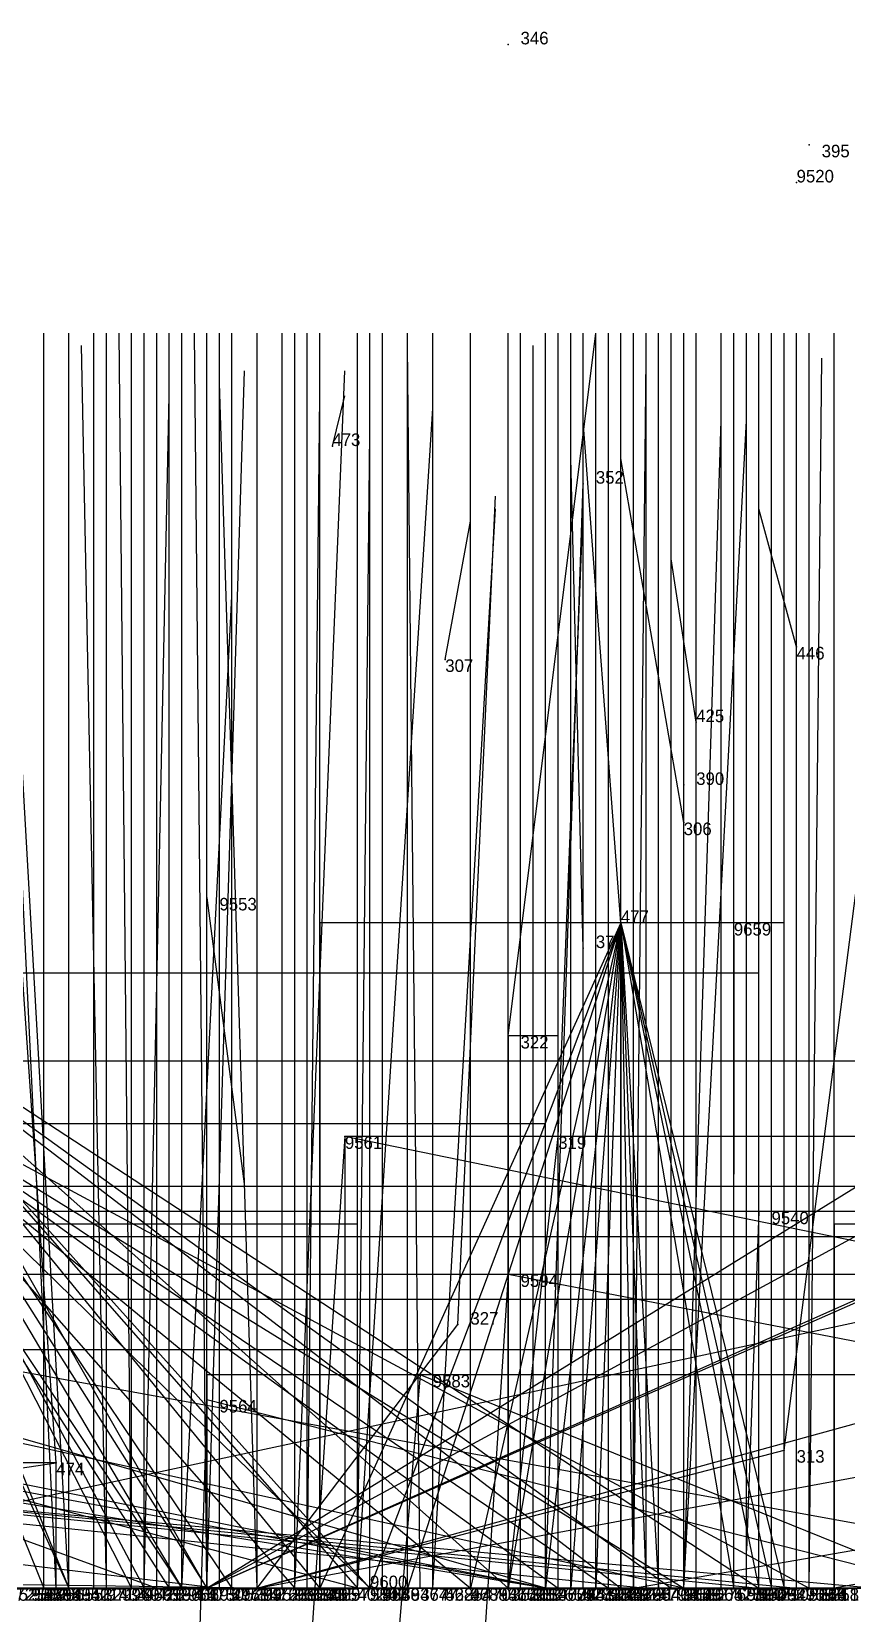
# Model space of a CAD drawing. Extents: x -0.07 to 1.1, y -0.07 to 1.1.
# Drawn here: x 0.442 to 0.507, y -0.002 to 0.124 of the extents above; entities that cross this region are included whole.
import ezdxf

# ---------------------------------------------------------------- set-up
doc = ezdxf.new("R2010")
doc.units = 0
for name, color, linetype in [('Clients', 3, 'CONTINUOUS'), ('Facilities', 3, 'CONTINUOUS'), ('Facilities_lines', 3, 'CONTINUOUS'), ('Min_max_boxes', 1, 'CONTINUOUS'), ('Normals', 1, 'CONTINUOUS'), ('Source_points', 5, 'CONTINUOUS'), ('Text', 3, 'CONTINUOUS')]:
    doc.layers.add(name, color=color, linetype=linetype)

msp = doc.modelspace()

# ---------------------------------------------------------------- linework, layer by layer
at = {"layer": 'Clients', "color": 5}
for p in [(0.48, 0.044), (0.467, 0.036, 1), (0.484, 0.036), (0.48, 0.025, 1), (0.476, 0.021), (0.473, 0.017, 1), (0.456, 0.015, 1), (0.502, 0.011), (0.444, 0.01), (0.443, 0, 0.867), (0.443, 0, 0.813), (0.444, 0, 0.005), (0.445, 0, 0.031), (0.445, 0, 0.103), (0.445, 0, 0.901), (0.447, 0, 0.723), (0.45, 0, 0.347), (0.451, 0, 0.251), (0.452, 0, 0.164), (0.452, 0, 0.67), (0.453, 0, 0.804), (0.454, 0, 0.007), (0.454, 0, 0.11), (0.454, 0, 0.842), (0.456, 0, 0.446), (0.457, 0, 0.216), (0.458, 0, 0.363), (0.458, 0, 0.688), (0.458, 0, 0.647), (0.46, 0, 0.467), (0.46, 0, 0.47), (0.462, 0, 0.681), (0.463, 0, 0.846), (0.464, 0, 0.198), (0.464, 0, 0.584), (0.465, 0, 0.222), (0.465, 0, 0.478), (0.465, 0, 0.657), (0.468, 0, 0.224), (0.468, 0, 0.541), (0.469, 0, 0.186), (0.469, 0, 0.261), (0.469, 0, 0.866), (0.47, 0, 0.536), (0.472, 0, 0.42), (0.474, 0, 0.026), (0.474, 0, 0.681), (0.477, 0, 0.264), (0.477, 0, 0.445), (0.477, 0, 0.869), (0.48, 0, 0.161), (0.48, 0, 0.364), (0.48, 0, 0.457), (0.48, 0, 0.639), (0.481, 0, 0.575), (0.481, 0, 0.716), (0.483, 0, 0.274), (0.483, 0, 0.419), (0.483, 0, 0.424), (0.483, 0, 0.558), (0.484, 0, 0.853), (0.485, 0, 0.337), (0.485, 0, 0.711), (0.486, 0, 0.515), (0.487, 0, 0.301), (0.488, 0, 0.535), (0.488, 0, 0.756), (0.488, 0, 0.768), (0.489, 0, 0.219), (0.489, 0, 0.411), (0.489, 0, 0.546), (0.49, 0, 0.359), (0.491, 0, 0.249), (0.491, 0, 0.355), (0.492, 0, 0.489), (0.493, 0, 0.132), (0.494, 0, 0.05), (0.494, 0, 0.604), (0.494, 0, 0.722), (0.494, 0, 0.818), (0.495, 0, 0.647), (0.497, 0, 0.704), (0.498, 0, 0.307), (0.499, 0, 0.648), (0.499, 0, 0.538), (0.499, 0, 0.676), (0.499, 0, 0.687), (0.5, 0, 0.252), (0.5, 0, 0.132), (0.5, 0, 0.318), (0.501, 0, 0.43), (0.502, 0, 0.422), (0.503, 0, 0.236), (0.504, 0, 0.571), (0.504, 0, 0.732), (0.504, 0, 0.703), (0.504, 0, 0.717), (0.504, 0, 0.879), (0.506, 0, 0.273)]:
    msp.add_point(p, dxfattribs=at)
at = {"layer": 'Facilities', "color": 3}
for p in [(0.48, 0.123), (0.504, 0.115), (0.503, 0.112, 1), (0.466, 0.091), (0.486, 0.088), (0.503, 0.075), (0.475, 0.074), (0.495, 0.069), (0.494, 0.064), (0.494, 0.061), (0.456, 0.055, 1), (0.489, 0.053), (0.498, 0.052, 1), (0.486, 0.051), (0.5, 0.03, 1), (0.448, 0, 0.076), (0.448, 0, 0.914), (0.45, 0, 0.916), (0.451, 0, 0.998), (0.456, 0, 0.09), (0.456, 0, 0.979), (0.46, 0, 0.061), (0.463, 0, 0.982), (0.464, 0, 0.991), (0.468, 0, 0.988), (0.468, 0, 1), (0.473, 0, 0.074), (0.48, 0, 0.083), (0.482, 0, 0.075), (0.483, 0, 0.997), (0.49, 0, 0.068), (0.493, 0, 0.916), (0.494, 0, 0.98), (0.498, 0, 0.905), (0.504, 0, 0.956)]:
    msp.add_point(p, dxfattribs=at)
at = {"layer": 'Facilities_lines', "color": 3}
for p, q in [((0.489, 0.053), (0.465, 0, 0.478)), ((0.489, 0.053), (0.469, 0, 0.261)), ((0.489, 0.053), (0.472, 0, 0.42)), ((0.489, 0.053), (0.477, 0, 0.264)), ((0.489, 0.053), (0.477, 0, 0.445)), ((0.489, 0.053), (0.48, 0, 0.364)), ((0.489, 0.053), (0.48, 0, 0.457)), ((0.489, 0.053), (0.483, 0, 0.274)), ((0.489, 0.053), (0.483, 0, 0.419)), ((0.489, 0.053), (0.483, 0, 0.424)), ((0.489, 0.053), (0.485, 0, 0.337)), ((0.489, 0.053), (0.487, 0, 0.301)), ((0.489, 0.053), (0.489, 0, 0.411)), ((0.489, 0.053), (0.502, 0, 0.422)), ((0.489, 0.053), (0.501, 0, 0.43)), ((0.489, 0.053), (0.5, 0, 0.318)), ((0.489, 0.053), (0.49, 0, 0.359)), ((0.489, 0.053), (0.492, 0, 0.489)), ((0.489, 0.053), (0.498, 0, 0.307)), ((0.489, 0.053), (0.491, 0, 0.355)), ((0.425, 0.049), (0.489, 0, 0.219)), ((0.425, 0.049), (0.445, 0, 0.103)), ((0.425, 0.049), (0.465, 0, 0.222)), ((0.425, 0.049), (0.48, 0, 0.161)), ((0.425, 0.049), (0.454, 0, 0.11)), ((0.425, 0.049), (0.468, 0, 0.224)), ((0.425, 0.049), (0.469, 0, 0.186)), ((0.425, 0.049), (0.493, 0, 0.132)), ((0.425, 0.049), (0.451, 0, 0.251)), ((0.425, 0.049), (0.5, 0, 0.132)), ((0.425, 0.049), (0.45, 0, 0.347)), ((0.425, 0.049), (0.456, 0, 0.446)), ((0.425, 0.049), (0.458, 0, 0.363)), ((0.48, 0, 0.083), (0.48, 0.044)), ((0.494, 0, 0.98), (0.302, 0.042, 1)), ((0.426, 0.042, 1), (0.445, 0, 0.901)), ((0.426, 0.042, 1), (0.494, 0, 0.818)), ((0.426, 0.042, 1), (0.443, 0, 0.867)), ((0.426, 0.042, 1), (0.443, 0, 0.813)), ((0.426, 0.042, 1), (0.477, 0, 0.869)), ((0.426, 0.042, 1), (0.453, 0, 0.804)), ((0.426, 0.042, 1), (0.454, 0, 0.842)), ((0.426, 0.042, 1), (0.469, 0, 0.866)), ((0.426, 0.042, 1), (0.504, 0, 0.879)), ((0.426, 0.042, 1), (0.488, 0, 0.768)), ((0.426, 0.042, 1), (0.463, 0, 0.846)), ((0.426, 0.042, 1), (0.484, 0, 0.853)), ((0.456, 0, 0.09), (0.432, 0.042)), ((0.483, 0, 0.997), (0.283, 0.037, 1)), ((0.642, 0, 0.983), (0.467, 0.036, 1)), ((0.48, 0, 0.083), (0.484, 0.036)), ((0.456, 0, 0.09), (0.511, 0.034)), ((0.456, 0, 0.09), (0.531, 0.033)), ((0.364, 0.032), (0.452, 0, 0.164)), ((0.409, 0, 0.067), (0.558, 0.032)), ((0.456, 0, 0.09), (0.528, 0.032)), ((0.456, 0, 0.09), (0.515, 0.032)), ((0.483, 0, 0.997), (0.337, 0.029, 1)), ((0.468, 0, 1), (0.358, 0.029, 1)), ((0.536, 0, 0.967), (0.371, 0.03, 1)), ((0.665, 0.029), (0.506, 0, 0.273)), ((0.46, 0, 0.061), (0.611, 0.028)), ((0.483, 0, 0.997), (0.323, 0.026, 1)), ((0.249, 0.025), (0.491, 0, 0.249)), ((0.249, 0.025), (0.503, 0, 0.236)), ((0.249, 0.025), (0.457, 0, 0.216)), ((0.249, 0.025), (0.5, 0, 0.252)), ((0.483, 0, 0.997), (0.399, 0.024, 1)), ((0.609, 0, 0.979), (0.48, 0.025, 1)), ((0.509, 0, 0.938), (0.257, 0.023, 1)), ((0.49, 0, 0.068), (0.623, 0.023)), ((0.46, 0, 0.061), (0.54, 0.022)), ((0.46, 0, 0.061), (0.476, 0.021)), ((0.515, 0, 0.89), (0.473, 0.017, 1)), ((0.515, 0, 0.89), (0.456, 0.015, 1)), ((0.46, 0, 0.061), (0.502, 0.011)), ((0.376, 0, 0.038), (0.444, 0.01)), ((0.46, 0, 0.061), (0.315, 0.002)), ((0.227, 0, 0.034), (0.444, 0, 0.005)), ((0.227, 0, 0.034), (0.445, 0, 0.031)), ((0.227, 0, 0.034), (0.494, 0, 0.05)), ((0.227, 0, 0.034), (0.454, 0, 0.007)), ((0.227, 0, 0.034), (0.474, 0, 0.026)), ((0.509, 0, 0.882), (0.279, 0, 0.86)), ((0.509, 0, 0.882), (0.425, 0, 0.859)), ((0.43, 0, 0.635), (0.465, 0, 0.657)), ((0.43, 0, 0.635), (0.494, 0, 0.604)), ((0.43, 0, 0.635), (0.464, 0, 0.584)), ((0.43, 0, 0.635), (0.483, 0, 0.558)), ((0.43, 0, 0.635), (0.488, 0, 0.535)), ((0.43, 0, 0.635), (0.495, 0, 0.647)), ((0.43, 0, 0.635), (0.504, 0, 0.571)), ((0.43, 0, 0.635), (0.474, 0, 0.681)), ((0.43, 0, 0.635), (0.462, 0, 0.681)), ((0.43, 0, 0.635), (0.458, 0, 0.688)), ((0.43, 0, 0.635), (0.489, 0, 0.546)), ((0.43, 0, 0.635), (0.452, 0, 0.67)), ((0.43, 0, 0.635), (0.481, 0, 0.575)), ((0.43, 0, 0.635), (0.468, 0, 0.541)), ((0.43, 0, 0.635), (0.486, 0, 0.515)), ((0.43, 0, 0.635), (0.48, 0, 0.639)), ((0.43, 0, 0.635), (0.458, 0, 0.647)), ((0.43, 0, 0.635), (0.447, 0, 0.723)), ((0.43, 0, 0.635), (0.499, 0, 0.648)), ((0.43, 0, 0.635), (0.47, 0, 0.536)), ((0.43, 0, 0.635), (0.499, 0, 0.538)), ((0.43, 0, 0.635), (0.529, 0, 0.564)), ((0.43, 0, 0.635), (0.517, 0, 0.589)), ((0.43, 0, 0.635), (0.518, 0, 0.555)), ((0.46, 0, 0.061), (0.464, 0, 0.198)), ((0.46, 0, 0.061), (0.46, 0, 0.467)), ((0.46, 0, 0.061), (0.46, 0, 0.47)), ((0.596, 0, 0.67), (0.481, 0, 0.716)), ((0.596, 0, 0.67), (0.485, 0, 0.711)), ((0.596, 0, 0.67), (0.488, 0, 0.756)), ((0.596, 0, 0.67), (0.494, 0, 0.722)), ((0.596, 0, 0.67), (0.497, 0, 0.704)), ((0.596, 0, 0.67), (0.499, 0, 0.676)), ((0.596, 0, 0.67), (0.499, 0, 0.687)), ((0.596, 0, 0.67), (0.504, 0, 0.732)), ((0.596, 0, 0.67), (0.504, 0, 0.703)), ((0.596, 0, 0.67), (0.504, 0, 0.717))]:
    msp.add_line(p, q, dxfattribs=at)
at = {"layer": 'Min_max_boxes', "color": 1}
for p, q in [((0.502, 0.053), (0.465, 0.053)), ((0.465, 0.053), (0.465, 0)), ((0.502, 0.053, 0.489), (0.465, 0.053, 0.489)), ((0.465, 0.053, 0.489), (0.465, 0, 0.489)), ((0.465, 0.053), (0.465, 0.053, 0.489)), ((0.502, 0), (0.502, 0.053)), ((0.502, 0, 0.489), (0.502, 0.053, 0.489)), ((0.502, 0.053), (0.502, 0.053, 0.489)), ((0.5, 0.049), (0.381, 0.049)), ((0.5, 0.049, 0.454), (0.381, 0.049, 0.454)), ((0.5, 0), (0.5, 0.049)), ((0.5, 0, 0.454), (0.5, 0.049, 0.454)), ((0.5, 0.049), (0.5, 0.049, 0.454)), ((0.484, 0.044), (0.48, 0.044)), ((0.48, 0.044), (0.48, 0)), ((0.484, 0.044, 0.083), (0.48, 0.044, 0.083)), ((0.48, 0.044, 0.083), (0.48, 0, 0.083)), ((0.48, 0.044), (0.48, 0.044, 0.083)), ((0.484, 0), (0.484, 0.044)), ((0.484, 0, 0.083), (0.484, 0.044, 0.083)), ((0.484, 0.044), (0.484, 0.044, 0.083)), ((0.504, 0.042, 0.764), (0.256, 0.042, 0.764)), ((0.504, 0.042, 1), (0.256, 0.042, 1)), ((0.494, 0.042, 0.98), (0.302, 0.042, 0.98)), ((0.494, 0.042, 1), (0.302, 0.042, 1)), ((0.531, 0.042), (0.432, 0.042)), ((0.531, 0.042, 0.09), (0.432, 0.042, 0.09)), ((0.494, 0, 0.98), (0.494, 0.042, 0.98)), ((0.494, 0, 1), (0.494, 0.042, 1)), ((0.494, 0.042, 0.98), (0.494, 0.042, 1)), ((0.504, 0, 0.764), (0.504, 0.042, 0.764)), ((0.504, 0, 1), (0.504, 0.042, 1)), ((0.504, 0.042, 0.764), (0.504, 0.042, 1)), ((0.483, 0.037, 0.997), (0.283, 0.037, 0.997)), ((0.483, 0.037, 1), (0.283, 0.037, 1)), ((0.483, 0, 0.997), (0.483, 0.037, 0.997)), ((0.483, 0, 1), (0.483, 0.037, 1)), ((0.483, 0.037, 0.997), (0.483, 0.037, 1)), ((0.736, 0.036, 0.983), (0.467, 0.036, 0.983)), ((0.467, 0.036, 0.983), (0.467, 0, 0.983)), ((0.736, 0.036, 1), (0.467, 0.036, 1)), ((0.467, 0.036, 1), (0.467, 0, 1)), ((0.467, 0.036, 0.983), (0.467, 0.036, 1)), ((0.452, 0.032), (0.325, 0.032)), ((0.452, 0.032, 0.502), (0.325, 0.032, 0.502)), ((0.558, 0.032), (0.409, 0.032)), ((0.558, 0.032, 0.067), (0.409, 0.032, 0.067)), ((0.452, 0), (0.452, 0.032)), ((0.452, 0, 0.502), (0.452, 0.032, 0.502)), ((0.452, 0.032), (0.452, 0.032, 0.502)), ((0.468, 0.029, 1), (0.358, 0.029, 1)), ((0.468, 0.029, 1), (0.358, 0.029, 1)), ((0.536, 0.03, 0.967), (0.371, 0.03, 0.967)), ((0.536, 0.03, 1), (0.371, 0.03, 1)), ((0.468, 0, 1), (0.468, 0.029, 1)), ((0.468, 0, 1), (0.468, 0.029, 1)), ((0.468, 0.029, 1), (0.468, 0.029, 1)), ((0.908, 0.029), (0.506, 0.029)), ((0.506, 0.029), (0.506, 0)), ((0.908, 0.029, 0.504), (0.506, 0.029, 0.504)), ((0.506, 0.029, 0.504), (0.506, 0, 0.504)), ((0.506, 0.029), (0.506, 0.029, 0.504)), ((0.611, 0.028), (0.315, 0.028)), ((0.611, 0.028, 0.47), (0.315, 0.028, 0.47)), ((0.503, 0.025), (0.218, 0.025)), ((0.503, 0.025, 0.482), (0.218, 0.025, 0.482)), ((0.609, 0.025, 0.979), (0.48, 0.025, 0.979)), ((0.48, 0.025, 0.979), (0.48, 0, 0.979)), ((0.609, 0.025, 1), (0.48, 0.025, 1)), ((0.48, 0.025, 1), (0.48, 0, 1)), ((0.48, 0.025, 0.979), (0.48, 0.025, 1)), ((0.503, 0), (0.503, 0.025)), ((0.503, 0, 0.482), (0.503, 0.025, 0.482)), ((0.503, 0.025), (0.503, 0.025, 0.482)), ((0.509, 0.023, 0.938), (0.257, 0.023, 0.938)), ((0.509, 0.023, 1), (0.257, 0.023, 1)), ((0.623, 0.023), (0.49, 0.023)), ((0.49, 0.023), (0.49, 0)), ((0.623, 0.023, 0.068), (0.49, 0.023, 0.068)), ((0.49, 0.023, 0.068), (0.49, 0, 0.068)), ((0.49, 0.023), (0.49, 0.023, 0.068)), ((0.494, 0.019), (0, 0.019)), ((0.494, 0.019, 0.05), (0, 0.019, 0.05)), ((0.494, 0), (0.494, 0.019)), ((0.494, 0, 0.05), (0.494, 0.019, 0.05)), ((0.494, 0.019), (0.494, 0.019, 0.05)), ((0.515, 0.017, 0.89), (0.456, 0.017, 0.89)), ((0.456, 0.017, 0.89), (0.456, 0, 0.89)), ((0.515, 0.017, 1), (0.456, 0.017, 1)), ((0.456, 0.017, 1), (0.456, 0, 1)), ((0.456, 0.017, 0.89), (0.456, 0.017, 1)), ((0.444, 0.01), (0.376, 0.01)), ((0.444, 0.01, 0.038), (0.376, 0.01, 0.038)), ((0.444, 0), (0.444, 0.01)), ((0.444, 0, 0.038), (0.444, 0.01, 0.038)), ((0.444, 0.01), (0.444, 0.01, 0.038)), ((0, 0), (0.494, 0)), ((0, 0, 0.05), (0.494, 0, 0.05)), ((0.218, 0), (0.503, 0)), ((0.218, 0, 0.482), (0.503, 0, 0.482)), ((0.256, 0, 0.764), (0.504, 0, 0.764)), ((0.256, 0, 1), (0.504, 0, 1)), ((0.257, 0, 0.938), (0.509, 0, 0.938)), ((0.257, 0, 1), (0.509, 0, 1)), ((0.279, 0, 0.859), (0.509, 0, 0.859)), ((0.509, 0, 0.859), (0.279, 0, 0.859)), ((0.279, 0, 0.882), (0.509, 0, 0.882)), ((0.509, 0, 0.882), (0.279, 0, 0.882)), ((0.283, 0, 0.997), (0.483, 0, 0.997)), ((0.283, 0, 1), (0.483, 0, 1)), ((0.288, 0, 0.51), (0.529, 0, 0.51)), ((0.529, 0, 0.51), (0.288, 0, 0.51)), ((0.288, 0, 0.751), (0.529, 0, 0.751)), ((0.529, 0, 0.751), (0.288, 0, 0.751)), ((0.302, 0, 0.98), (0.494, 0, 0.98)), ((0.302, 0, 1), (0.494, 0, 1)), ((0.315, 0), (0.611, 0)), ((0.315, 0, 0.47), (0.611, 0, 0.47)), ((0.325, 0), (0.452, 0)), ((0.325, 0, 0.502), (0.452, 0, 0.502)), ((0.358, 0, 1), (0.468, 0, 1)), ((0.358, 0, 1), (0.468, 0, 1)), ((0.371, 0, 0.967), (0.536, 0, 0.967)), ((0.371, 0, 1), (0.536, 0, 1)), ((0.376, 0), (0.444, 0)), ((0.376, 0, 0.038), (0.444, 0, 0.038)), ((0.381, 0), (0.5, 0)), ((0.381, 0, 0.454), (0.5, 0, 0.454)), ((0.409, 0), (0.558, 0)), ((0.409, 0, 0.067), (0.558, 0, 0.067)), ((0.432, 0), (0.531, 0)), ((0.432, 0, 0.09), (0.531, 0, 0.09)), ((0.444, 0), (0.444, 0, 0.038)), ((0.452, 0), (0.452, 0, 0.502)), ((0.456, 0, 0.89), (0.515, 0, 0.89)), ((0.456, 0, 1), (0.515, 0, 1)), ((0.456, 0, 0.89), (0.456, 0, 1)), ((0.465, 0), (0.502, 0)), ((0.465, 0, 0.489), (0.502, 0, 0.489)), ((0.465, 0), (0.465, 0, 0.489)), ((0.467, 0, 0.983), (0.736, 0, 0.983)), ((0.467, 0, 1), (0.736, 0, 1)), ((0.467, 0, 0.983), (0.467, 0, 1)), ((0.468, 0, 1), (0.468, 0, 1)), ((0.48, 0), (0.484, 0)), ((0.48, 0, 0.083), (0.484, 0, 0.083)), ((0.48, 0), (0.48, 0, 0.083)), ((0.48, 0, 0.979), (0.609, 0, 0.979)), ((0.48, 0, 1), (0.609, 0, 1)), ((0.48, 0, 0.979), (0.48, 0, 1)), ((0.481, 0, 0.509), (0.697, 0, 0.509)), ((0.697, 0, 0.509), (0.481, 0, 0.509)), ((0.481, 0, 0.509), (0.481, 0, 0.509)), ((0.481, 0, 0.771), (0.697, 0, 0.771)), ((0.697, 0, 0.771), (0.481, 0, 0.771)), ((0.481, 0, 0.771), (0.481, 0, 0.771)), ((0.481, 0, 0.509), (0.481, 0, 0.771)), ((0.481, 0, 0.509), (0.481, 0, 0.771)), ((0.483, 0, 0.997), (0.483, 0, 1)), ((0.484, 0), (0.484, 0, 0.083)), ((0.49, 0), (0.623, 0)), ((0.49, 0, 0.068), (0.623, 0, 0.068)), ((0.49, 0), (0.49, 0, 0.068)), ((0.494, 0), (0.494, 0, 0.05)), ((0.494, 0, 0.98), (0.494, 0, 1)), ((0.5, 0), (0.5, 0, 0.454)), ((0.502, 0), (0.502, 0, 0.489)), ((0.503, 0), (0.503, 0, 0.482)), ((0.504, 0, 0.764), (0.504, 0, 1)), ((0.506, 0), (0.908, 0)), ((0.506, 0, 0.504), (0.908, 0, 0.504)), ((0.506, 0), (0.506, 0, 0.504))]:
    msp.add_line(p, q, dxfattribs=at)
at = {"layer": 'Normals', "color": 1}
for p, q in [((0.48, 0.123), (0.48, 0.123, 0.1)), ((0.504, 0.115), (0.504, 0.115, 0.1)), ((0.503, 0.112, 1), (0.503, 0.112, 1.1)), ((0.443, 0, 0.867), (0.443, 0.1, 0.867)), ((0.443, 0, 0.813), (0.443, 0.1, 0.813)), ((0.445, 0, 0.103), (0.445, 0.1, 0.103)), ((0.445, 0, 0.901), (0.445, 0.1, 0.901)), ((0.447, 0, 0.723), (0.447, 0.1, 0.723)), ((0.448, 0, 0.914), (0.448, 0.1, 0.913)), ((0.45, 0, 0.916), (0.449, 0.1, 0.914)), ((0.45, 0, 0.347), (0.45, 0.1, 0.347)), ((0.451, 0, 0.251), (0.451, 0.1, 0.251)), ((0.452, 0, 0.164), (0.452, 0.1, 0.164)), ((0.452, 0, 0.67), (0.452, 0.1, 0.67)), ((0.453, 0, 0.804), (0.453, 0.1, 0.804)), ((0.454, 0, 0.11), (0.454, 0.1, 0.11)), ((0.454, 0, 0.842), (0.454, 0.1, 0.842)), ((0.456, 0, 0.09), (0.455, 0.1, 0.092)), ((0.456, 0, 0.446), (0.456, 0.1, 0.446)), ((0.457, 0, 0.216), (0.457, 0.1, 0.216)), ((0.458, 0, 0.363), (0.458, 0.1, 0.363)), ((0.458, 0, 0.688), (0.458, 0.1, 0.688)), ((0.458, 0, 0.647), (0.458, 0.1, 0.647)), ((0.46, 0, 0.467), (0.46, 0.1, 0.467)), ((0.46, 0, 0.47), (0.46, 0.1, 0.47)), ((0.462, 0, 0.681), (0.462, 0.1, 0.681)), ((0.463, 0, 0.846), (0.463, 0.1, 0.846)), ((0.464, 0, 0.198), (0.464, 0.1, 0.198)), ((0.464, 0, 0.584), (0.464, 0.1, 0.584)), ((0.465, 0, 0.222), (0.465, 0.1, 0.222)), ((0.465, 0, 0.478), (0.465, 0.1, 0.478)), ((0.465, 0, 0.657), (0.465, 0.1, 0.657)), ((0.468, 0, 0.224), (0.468, 0.1, 0.224)), ((0.468, 0, 0.541), (0.468, 0.1, 0.541)), ((0.469, 0, 0.186), (0.469, 0.1, 0.186)), ((0.469, 0, 0.261), (0.469, 0.1, 0.261)), ((0.469, 0, 0.866), (0.469, 0.1, 0.866)), ((0.47, 0, 0.536), (0.47, 0.1, 0.536)), ((0.472, 0, 0.42), (0.472, 0.1, 0.42)), ((0.474, 0, 0.681), (0.474, 0.1, 0.681)), ((0.477, 0, 0.264), (0.477, 0.1, 0.264)), ((0.477, 0, 0.445), (0.477, 0.1, 0.445)), ((0.477, 0, 0.869), (0.477, 0.1, 0.869)), ((0.48, 0, 0.083), (0.48, 0.1, 0.089)), ((0.48, 0.044), (0.487, 0.1, 0.083)), ((0.48, 0, 0.161), (0.48, 0.1, 0.161)), ((0.48, 0, 0.364), (0.48, 0.1, 0.364)), ((0.48, 0, 0.457), (0.48, 0.1, 0.457)), ((0.48, 0, 0.639), (0.48, 0.1, 0.639)), ((0.481, 0, 0.716), (0.481, 0.1, 0.716)), ((0.481, 0, 0.575), (0.481, 0.1, 0.575)), ((0.483, 0, 0.274), (0.483, 0.1, 0.274)), ((0.483, 0, 0.419), (0.483, 0.1, 0.419)), ((0.483, 0, 0.424), (0.483, 0.1, 0.424)), ((0.483, 0, 0.558), (0.483, 0.1, 0.558)), ((0.484, 0, 0.853), (0.484, 0.1, 0.853)), ((0.485, 0, 0.337), (0.485, 0.1, 0.337)), ((0.485, 0, 0.711), (0.485, 0.1, 0.711)), ((0.486, 0, 0.515), (0.486, 0.1, 0.515)), ((0.487, 0, 0.301), (0.487, 0.1, 0.301)), ((0.488, 0, 0.535), (0.488, 0.1, 0.535)), ((0.488, 0, 0.756), (0.488, 0.1, 0.756)), ((0.488, 0, 0.768), (0.488, 0.1, 0.768)), ((0.489, 0, 0.219), (0.489, 0.1, 0.219)), ((0.489, 0, 0.411), (0.489, 0.1, 0.411)), ((0.489, 0, 0.546), (0.489, 0.1, 0.546)), ((0.49, 0, 0.359), (0.49, 0.1, 0.359)), ((0.491, 0, 0.249), (0.491, 0.1, 0.249)), ((0.491, 0, 0.355), (0.491, 0.1, 0.355)), ((0.492, 0, 0.489), (0.492, 0.1, 0.489)), ((0.493, 0, 0.132), (0.493, 0.1, 0.132)), ((0.493, 0, 0.916), (0.493, 0.1, 0.911)), ((0.494, 0, 0.604), (0.494, 0.1, 0.604)), ((0.494, 0, 0.722), (0.494, 0.1, 0.722)), ((0.494, 0, 0.818), (0.494, 0.1, 0.818)), ((0.495, 0, 0.647), (0.495, 0.1, 0.647)), ((0.497, 0, 0.704), (0.497, 0.1, 0.704)), ((0.498, 0, 0.307), (0.498, 0.1, 0.307)), ((0.498, 0, 0.905), (0.498, 0.1, 0.903)), ((0.499, 0, 0.676), (0.499, 0.1, 0.676)), ((0.499, 0, 0.648), (0.499, 0.1, 0.648)), ((0.499, 0, 0.538), (0.499, 0.1, 0.538)), ((0.499, 0, 0.687), (0.499, 0.1, 0.687)), ((0.5, 0, 0.252), (0.5, 0.1, 0.252)), ((0.5, 0, 0.132), (0.5, 0.1, 0.132)), ((0.5, 0, 0.318), (0.5, 0.1, 0.318)), ((0.501, 0, 0.43), (0.501, 0.1, 0.43)), ((0.502, 0, 0.422), (0.502, 0.1, 0.422)), ((0.503, 0, 0.236), (0.503, 0.1, 0.236)), ((0.504, 0, 0.732), (0.504, 0.1, 0.732)), ((0.504, 0, 0.571), (0.504, 0.1, 0.571)), ((0.504, 0, 0.703), (0.504, 0.1, 0.703)), ((0.504, 0, 0.717), (0.504, 0.1, 0.717)), ((0.504, 0, 0.879), (0.504, 0.1, 0.879)), ((0.506, 0, 0.273), (0.506, 0.1, 0.273)), ((0.448, 0, 0.076), (0.446, 0.099, 0.09)), ((0.473, 0, 0.074), (0.472, 0.099, 0.086)), ((0.482, 0, 0.075), (0.482, 0.099, 0.089)), ((0.49, 0, 0.068), (0.491, 0.098, 0.089)), ((0.504, 0, 0.956), (0.505, 0.098, 0.938)), ((0.456, 0, 0.979), (0.459, 0.097, 0.953)), ((0.46, 0, 0.061), (0.457, 0.096, 0.088)), ((0.463, 0, 0.982), (0.467, 0.097, 0.957)), ((0.451, 0, 0.998), (0.453, 0.095, 0.967)), ((0.464, 0, 0.991), (0.465, 0.095, 0.959)), ((0.466, 0.091), (0.467, 0.095, 0.1)), ((0.468, 0, 0.988), (0.474, 0.094, 0.955)), ((0.468, 0, 1), (0.469, 0.092, 0.961)), ((0.489, 0.053), (0.486, 0.093, 0.092)), ((0.486, 0.088), (0.486, 0.092, 0.1)), ((0.494, 0, 0.05), (0.497, 0.093, 0.087)), ((0.494, 0, 0.98), (0.499, 0.093, 0.944)), ((0.486, 0.051), (0.485, 0.09, 0.092)), ((0.494, 0.061), (0.489, 0.09, 0.095)), ((0.445, 0, 0.031), (0.44, 0.088, 0.077)), ((0.476, 0.021), (0.479, 0.087, 0.075)), ((0.483, 0, 0.997), (0.486, 0.088, 0.95)), ((0.474, 0, 0.026), (0.479, 0.086, 0.077)), ((0.484, 0.036), (0.486, 0.086, 0.087)), ((0.503, 0.075), (0.5, 0.086, 0.099)), ((0.475, 0.074), (0.477, 0.085, 0.099)), ((0.494, 0.064), (0.494, 0.084, 0.098)), ((0.444, 0.01), (0.439, 0.082, 0.069)), ((0.444, 0, 0.005), (0.44, 0.083, 0.061)), ((0.495, 0.069), (0.493, 0.082, 0.099)), ((0.502, 0.011), (0.511, 0.081, 0.071)), ((0.454, 0, 0.007), (0.458, 0.079, 0.069)), ((0.456, 0.055, 1), (0.459, 0.032, 1.097)), ((0.498, 0.052, 1), (0.498, 0.033, 1.098)), ((0.467, 0.036, 1), (0.464, -0.009, 1.089)), ((0.5, 0.03, 1), (0.499, 0.003, 1.096)), ((0.48, 0.025, 1), (0.477, -0.021, 1.089)), ((0.473, 0.017, 1), (0.468, -0.043, 1.08)), ((0.456, 0.015, 1), (0.454, -0.049, 1.077))]:
    msp.add_line(p, q, dxfattribs=at)
at = {"layer": 'Source_points', "color": 5}
for p in [(0.48, 0.123), (0.504, 0.115), (0.503, 0.112, 1), (0.466, 0.091), (0.486, 0.088), (0.503, 0.075), (0.475, 0.074), (0.495, 0.069), (0.494, 0.064), (0.494, 0.061), (0.456, 0.055, 1), (0.489, 0.053), (0.498, 0.052, 1), (0.486, 0.051), (0.48, 0.044), (0.467, 0.036, 1), (0.484, 0.036), (0.5, 0.03, 1), (0.48, 0.025, 1), (0.476, 0.021), (0.473, 0.017, 1), (0.456, 0.015, 1), (0.502, 0.011), (0.444, 0.01), (0.443, 0, 0.867), (0.443, 0, 0.813), (0.444, 0, 0.005), (0.445, 0, 0.103), (0.445, 0, 0.031), (0.445, 0, 0.901), (0.447, 0, 0.723), (0.448, 0, 0.076), (0.448, 0, 0.914), (0.45, 0, 0.347), (0.45, 0, 0.916), (0.451, 0, 0.251), (0.451, 0, 0.998), (0.452, 0, 0.164), (0.452, 0, 0.67), (0.453, 0, 0.804), (0.454, 0, 0.11), (0.454, 0, 0.007), (0.454, 0, 0.842), (0.456, 0, 0.09), (0.456, 0, 0.446), (0.456, 0, 0.979), (0.457, 0, 0.216), (0.458, 0, 0.363), (0.458, 0, 0.688), (0.458, 0, 0.647), (0.46, 0, 0.061), (0.46, 0, 0.467), (0.46, 0, 0.47), (0.462, 0, 0.681), (0.463, 0, 0.982), (0.463, 0, 0.846), (0.464, 0, 0.198), (0.464, 0, 0.584), (0.464, 0, 0.991), (0.465, 0, 0.222), (0.465, 0, 0.478), (0.465, 0, 0.657), (0.468, 0, 0.224), (0.468, 0, 0.541), (0.468, 0, 0.988), (0.468, 0, 1), (0.469, 0, 0.186), (0.469, 0, 0.261), (0.469, 0, 0.866), (0.47, 0, 0.536), (0.472, 0, 0.42), (0.473, 0, 0.074), (0.474, 0, 0.026), (0.474, 0, 0.681), (0.477, 0, 0.264), (0.477, 0, 0.445), (0.477, 0, 0.869), (0.48, 0, 0.083), (0.48, 0, 0.161), (0.48, 0, 0.364), (0.48, 0, 0.457), (0.48, 0, 0.639), (0.481, 0, 0.716), (0.481, 0, 0.575), (0.482, 0, 0.075), (0.483, 0, 0.274), (0.483, 0, 0.419), (0.483, 0, 0.424), (0.483, 0, 0.558), (0.483, 0, 0.997), (0.484, 0, 0.853), (0.485, 0, 0.337), (0.485, 0, 0.711), (0.486, 0, 0.515), (0.487, 0, 0.301), (0.488, 0, 0.535), (0.488, 0, 0.756), (0.488, 0, 0.768), (0.489, 0, 0.219), (0.489, 0, 0.411), (0.489, 0, 0.546), (0.49, 0, 0.068), (0.49, 0, 0.359), (0.491, 0, 0.249), (0.491, 0, 0.355), (0.492, 0, 0.489), (0.493, 0, 0.132), (0.493, 0, 0.916), (0.494, 0, 0.05), (0.494, 0, 0.604), (0.494, 0, 0.722), (0.494, 0, 0.98), (0.494, 0, 0.818), (0.495, 0, 0.647), (0.497, 0, 0.704), (0.498, 0, 0.307), (0.498, 0, 0.905), (0.499, 0, 0.676), (0.499, 0, 0.648), (0.499, 0, 0.538), (0.499, 0, 0.687), (0.5, 0, 0.252), (0.5, 0, 0.132), (0.5, 0, 0.318), (0.501, 0, 0.43), (0.502, 0, 0.422), (0.503, 0, 0.236), (0.504, 0, 0.732), (0.504, 0, 0.571), (0.504, 0, 0.703), (0.504, 0, 0.717), (0.504, 0, 0.956), (0.504, 0, 0.879), (0.506, 0, 0.273)]:
    msp.add_point(p, dxfattribs=at)

# ---------------------------------------------------------------- texts
at = {"layer": 'Text', "color": 3}
for s, p in [('346', (0.481, 0.123)), ('395', (0.505, 0.114)), ('9520', (0.503, 0.112, 1)), ('473', (0.466, 0.091)), ('352', (0.487, 0.088)), ('446', (0.503, 0.074)), ('307', (0.475, 0.073)), ('425', (0.495, 0.069)), ('390', (0.495, 0.064)), ('306', (0.494, 0.06)), ('9553', (0.457, 0.054, 1)), ('477', (0.489, 0.053)), ('9659', (0.498, 0.052, 1)), ('375', (0.487, 0.051)), ('322', (0.481, 0.043)), ('9561', (0.467, 0.035, 1)), ('319', (0.484, 0.035)), ('9540', (0.501, 0.029, 1)), ('9594', (0.481, 0.024, 1)), ('327', (0.477, 0.021)), ('9583', (0.474, 0.016, 1)), ('9564', (0.457, 0.014, 1)), ('313', (0.503, 0.01)), ('474', (0.444, 0.009)), ('4725', (0.44, -0.001, 0.318)), ('5259', (0.441, -0.001, 0.704)), ('9532', (0.442, -0.001, 0.9)), ('9681', (0.442, -0.001, 0.903)), ('4782', (0.443, -0.001, 0.402)), ('5294', (0.443, -0.001, 0.695)), ('9568', (0.443, -0.001, 0.867)), ('9615', (0.444, -0.001, 0.813)), ('296', (0.444, -0.001, 0.005)), ('340', (0.446, -0.001, 0.103)), ('341', (0.446, -0.001, 0.031)), ('9521', (0.446, -0.001, 0.901)), ('5329', (0.447, -0.001, 0.723)), ('9712', (0.448, -0.001, 0.914)), ('434', (0.449, -0.001, 0.076)), ('9697', (0.45, -0.001, 0.916)), ('4699', (0.451, -0.001, 0.347)), ('9531', (0.451, -0.001, 0.998)), ('413', (0.452, -0.001, 0.251)), ('428', (0.452, -0.001, 0.164)), ('5295', (0.453, -0.001, 0.67)), ('370', (0.454, -0.001, 0.11)), ('9656', (0.454, -0.001, 0.804)), ('9662', (0.454, -0.001, 0.842)), ('410', (0.455, -0.001, 0.007)), ('4750', (0.456, -0.001, 0.446)), ('373', (0.456, -0.001, 0.09)), ('9577', (0.457, -0.001, 0.979)), ('4758', (0.458, -0.001, 0.363)), ('297', (0.458, -0.001, 0.216)), ('5289', (0.459, -0.001, 0.688)), ('5293', (0.459, -0.001, 0.647)), ('312', (0.46, -0.001, 0.061)), ('4726', (0.461, -0.001, 0.467)), ('4763', (0.461, -0.001, 0.47)), ('5288', (0.462, -0.001, 0.681)), ('9669', (0.463, -0.001, 0.982)), ('9719', (0.463, -0.001, 0.846)), ('324', (0.464, -0.001, 0.198)), ('9533', (0.464, -0.001, 0.991)), ('343', (0.465, -0.001, 0.222)), ('5255', (0.465, -0.001, 0.584)), ('4697', (0.466, -0.001, 0.478)), ('5257', (0.466, -0.001, 0.657)), ('402', (0.468, -0.001, 0.224)), ('5302', (0.469, -0.001, 0.541)), ('9600', (0.469, 0, 1)), ('9547', (0.469, -0.001, 0.988)), ('403', (0.47, -0.001, 0.186)), ('4688', (0.47, -0.001, 0.261)), ('5340', (0.47, -0.001, 0.536)), ('9679', (0.47, -0.001, 0.866)), ('4777', (0.473, -0.001, 0.42)), ('364', (0.473, -0.001, 0.074)), ('462', (0.475, -0.001, 0.026)), ('5285', (0.475, -0.001, 0.681)), ('4789', (0.477, -0.001, 0.445)), ('9638', (0.477, -0.001, 0.869)), ('4703', (0.478, -0.001, 0.264)), ('4702', (0.48, -0.001, 0.364)), ('4779', (0.48, -0.001, 0.457)), ('315', (0.48, -0.001, 0.083)), ('360', (0.48, -0.001, 0.161)), ('5266', (0.481, -0.001, 0.716)), ('5301', (0.481, -0.001, 0.575)), ('5313', (0.481, -0.001, 0.639)), ('333', (0.482, -0.001, 0.075)), ('5265', (0.483, -0.001, 0.558)), ('4730', (0.484, -0.001, 0.274)), ('4735', (0.484, -0.001, 0.419)), ('4774', (0.484, -0.001, 0.424)), ('9609', (0.484, -0.001, 0.997)), ('9723', (0.484, -0.001, 0.853)), ('4772', (0.486, -0.001, 0.337)), ('5283', (0.486, -0.001, 0.711)), ('4722', (0.487, -0.001, 0.301)), ('5304', (0.487, -0.001, 0.515)), ('5273', (0.488, -0.001, 0.535)), ('9688', (0.488, -0.001, 0.768)), ('329', (0.489, -0.001, 0.219)), ('5331', (0.489, -0.001, 0.756)), ('438', (0.49, -0.001, 0.068)), ('4706', (0.49, -0.001, 0.411)), ('4728', (0.49, -0.001, 0.359)), ('5290', (0.49, -0.001, 0.546)), ('291', (0.491, -0.001, 0.249)), ('4792', (0.492, -0.001, 0.355)), ('409', (0.493, -0.001, 0.132)), ('4745', (0.493, -0.001, 0.489)), ('354', (0.494, -0.001, 0.05)), ('9535', (0.494, -0.001, 0.98)), ('9559', (0.494, -0.001, 0.818)), ('9626', (0.494, -0.001, 0.916)), ('5256', (0.495, -0.001, 0.604)), ('5300', (0.495, -0.001, 0.722)), ('5276', (0.496, -0.001, 0.647)), ('4770', (0.498, -0.001, 0.307)), ('5282', (0.498, -0.001, 0.704)), ('5330', (0.499, -0.001, 0.648)), ('9690', (0.499, -0.001, 0.905)), ('4720', (0.5, -0.001, 0.318)), ('302', (0.5, -0.001, 0.252)), ('5309', (0.5, -0.001, 0.676)), ('5345', (0.5, -0.001, 0.538)), ('5348', (0.5, -0.001, 0.687)), ('429', (0.501, -0.001, 0.132)), ('4710', (0.501, -0.001, 0.43)), ('4709', (0.503, -0.001, 0.422)), ('295', (0.503, -0.001, 0.236)), ('5279', (0.504, -0.001, 0.571)), ('5346', (0.504, -0.001, 0.717)), ('9664', (0.504, -0.001, 0.956)), ('9684', (0.504, -0.001, 0.879)), ('5258', (0.505, -0.001, 0.732)), ('5311', (0.505, -0.001, 0.703))]:
    msp.add_text(s, height=0.001, dxfattribs=at).set_placement(p)

doc.saveas('drawing.dxf')
